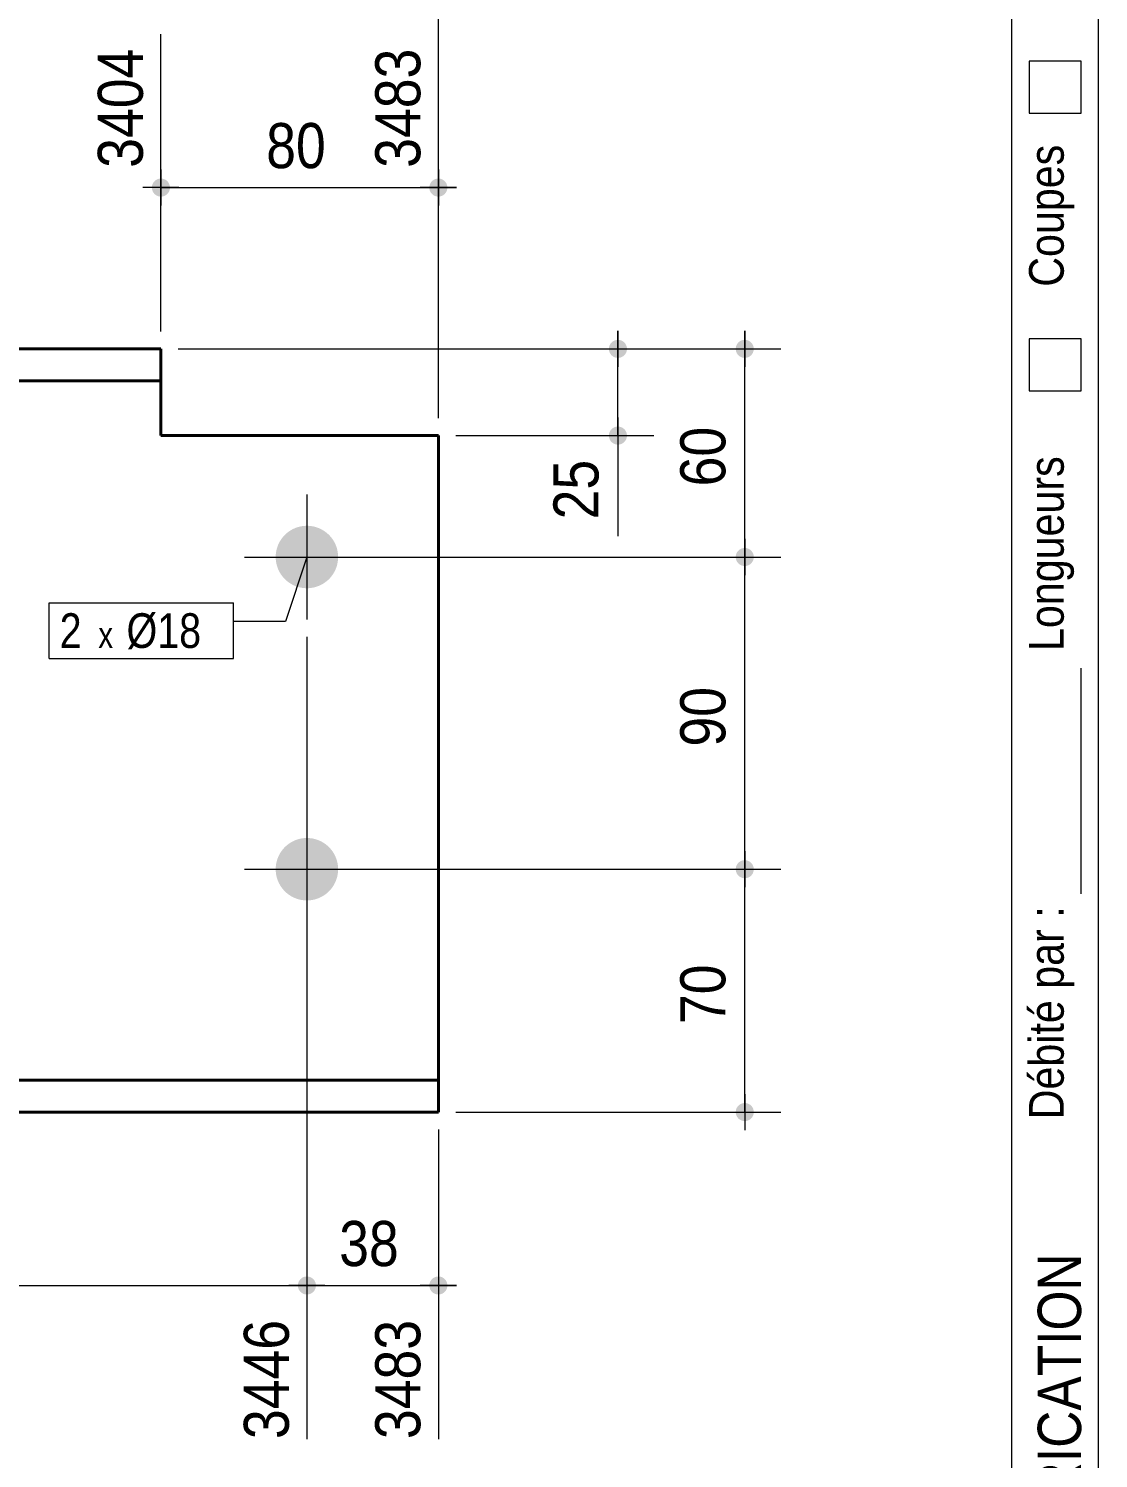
# Model space of a CAD drawing. Header units: millimetres. Extents: x 2 to 287, y 5 to 195.
# Drawn here: x 220.3 to 282, y 69.4 to 151.9 of the extents above; entities that cross this region are included whole.
import ezdxf

# ---------------------------------------------------------------- set-up
doc = ezdxf.new("R2010")
doc.units = ezdxf.units.MM
for name, color, linetype, lineweight in [('Autre type objet', 1, 'Continuous', 0), ('Boulon', 7, 'Continuous', 0), ('Cotation', 7, 'Continuous', 0), ('Désignation boulon', 3, 'Continuous', 0), ('Feuille dessin', 5, 'Continuous', 0), ('Piece', 2, 'Continuous', 0)]:
    doc.layers.add(name, color=color, linetype=linetype, lineweight=lineweight)
doc.styles.add('ARIAL', font='ARIAL.TTF')
doc.styles.add('COMIC_SANS_MS', font='COMIC.TTF')

# ---------------------------------------------------------------- blocks, each defined once
blk = doc.blocks.new('*A5')
at = {"layer": 'Boulon'}
for points in [[(234.555, 121.461), (234.556, 121.505), (234.559, 121.55), (234.563, 121.594), (234.567, 121.637), (234.573, 121.681), (234.58, 121.725), (234.589, 121.768), (234.598, 121.811), (234.608, 121.854), (234.619, 121.897), (234.631, 121.94), (234.645, 121.982), (234.659, 122.024), (234.675, 122.065), (234.691, 122.106), (234.708, 122.147), (234.727, 122.187), (234.746, 122.226), (234.767, 122.266), (234.788, 122.304), (234.81, 122.342), (234.833, 122.38), (234.857, 122.417), (234.882, 122.454), (234.908, 122.489), (234.935, 122.525), (234.963, 122.559), (234.991, 122.593), (235.02, 122.626), (235.05, 122.658), (235.081, 122.69), (235.113, 122.721), (235.145, 122.751), (235.178, 122.78), (235.212, 122.809), (235.247, 122.836), (235.282, 122.863), (235.318, 122.889), (235.354, 122.914), (235.391, 122.938), (235.429, 122.961), (235.467, 122.983), (235.505, 123.005), (235.545, 123.025), (235.584, 123.044), (235.625, 123.063), (235.665, 123.08), (235.706, 123.096), (235.748, 123.112), (235.789, 123.126), (235.831, 123.14), (235.874, 123.152), (235.917, 123.163), (235.96, 123.173), (236.003, 123.183), (236.046, 123.191), (236.09, 123.198), (236.134, 123.204), (236.178, 123.208), (236.222, 123.212), (236.266, 123.215), (236.31, 123.217), (236.354, 123.217), (236.398, 123.217), (236.442, 123.215), (236.486, 123.212), (236.53, 123.208), (236.574, 123.204), (236.618, 123.198), (236.662, 123.191), (236.705, 123.183), (236.748, 123.173), (236.791, 123.163), (236.834, 123.152), (236.876, 123.14), (236.919, 123.126), (236.96, 123.112), (237.002, 123.096), (237.043, 123.08), (237.083, 123.063), (237.124, 123.044), (237.163, 123.025), (237.202, 123.005), (237.241, 122.983), (237.279, 122.961), (237.317, 122.938), (237.354, 122.914), (237.39, 122.889), (237.426, 122.863), (237.461, 122.836), (237.496, 122.809), (237.53, 122.78), (237.563, 122.751), (237.595, 122.721), (237.627, 122.69), (237.658, 122.658), (237.688, 122.626), (237.717, 122.593), (237.745, 122.559), (237.773, 122.525), (237.8, 122.489), (237.826, 122.454), (237.851, 122.417), (237.875, 122.38), (237.898, 122.342), (237.92, 122.304), (237.941, 122.266), (237.962, 122.226), (237.981, 122.187), (238, 122.147), (238.017, 122.106), (238.033, 122.065), (238.049, 122.024), (238.063, 121.982), (238.076, 121.94), (238.089, 121.897), (238.1, 121.854), (238.11, 121.811), (238.119, 121.768), (238.127, 121.725), (238.134, 121.681), (238.14, 121.637), (238.145, 121.594), (238.149, 121.55), (238.152, 121.505), (238.153, 121.461), (238.154, 121.417), (238.153, 121.373), (238.152, 121.329), (238.149, 121.285), (238.145, 121.241), (238.14, 121.197), (238.134, 121.153), (238.127, 121.109), (238.119, 121.066), (238.11, 121.023), (238.1, 120.98), (238.089, 120.937), (238.076, 120.895), (238.063, 120.852), (238.049, 120.811), (238.033, 120.769), (238.017, 120.728), (238, 120.688), (237.981, 120.648), (237.962, 120.608), (237.941, 120.569), (237.92, 120.53), (237.898, 120.492), (237.875, 120.454), (237.851, 120.417), (237.826, 120.381), (237.8, 120.345), (237.773, 120.31), (237.745, 120.275), (237.717, 120.241), (237.688, 120.208), (237.658, 120.176), (237.627, 120.144), (237.595, 120.113), (237.563, 120.083), (237.53, 120.054), (237.496, 120.026), (237.461, 119.998), (237.426, 119.971), (237.39, 119.945), (237.354, 119.92), (237.317, 119.896), (237.279, 119.873), (237.241, 119.851), (237.202, 119.83), (237.163, 119.809), (237.124, 119.79), (237.083, 119.772), (237.043, 119.754), (237.002, 119.738), (236.96, 119.722), (236.919, 119.708), (236.876, 119.695), (236.834, 119.682), (236.791, 119.671), (236.748, 119.661), (236.705, 119.652), (236.662, 119.644), (236.618, 119.637), (236.574, 119.631), (236.53, 119.626), (236.486, 119.622), (236.442, 119.619), (236.398, 119.618), (236.354, 119.617), (236.31, 119.618), (236.266, 119.619), (236.222, 119.622), (236.178, 119.626), (236.134, 119.631), (236.09, 119.637), (236.046, 119.644), (236.003, 119.652), (235.96, 119.661), (235.917, 119.671), (235.874, 119.682), (235.831, 119.695), (235.789, 119.708), (235.748, 119.722), (235.706, 119.738), (235.665, 119.754), (235.625, 119.772), (235.584, 119.79), (235.545, 119.809), (235.505, 119.83), (235.467, 119.851), (235.429, 119.873), (235.391, 119.896), (235.354, 119.92), (235.318, 119.945), (235.282, 119.971), (235.247, 119.998), (235.212, 120.026), (235.178, 120.054), (235.145, 120.083), (235.113, 120.113), (235.081, 120.144), (235.05, 120.176), (235.02, 120.208), (234.991, 120.241), (234.963, 120.275), (234.935, 120.31), (234.908, 120.345), (234.882, 120.381), (234.857, 120.417), (234.833, 120.454), (234.81, 120.492), (234.788, 120.53), (234.767, 120.569), (234.746, 120.608), (234.727, 120.648), (234.708, 120.688), (234.691, 120.728), (234.675, 120.769), (234.659, 120.811), (234.645, 120.852), (234.631, 120.895), (234.619, 120.937), (234.608, 120.98), (234.598, 121.023), (234.589, 121.066), (234.58, 121.109), (234.573, 121.153), (234.567, 121.197), (234.563, 121.241), (234.559, 121.285), (234.556, 121.329), (234.555, 121.373), (234.554, 121.417)], [(234.555, 103.461), (234.556, 103.505), (234.559, 103.55), (234.563, 103.594), (234.567, 103.637), (234.573, 103.681), (234.58, 103.725), (234.589, 103.768), (234.598, 103.811), (234.608, 103.854), (234.619, 103.897), (234.631, 103.94), (234.645, 103.982), (234.659, 104.024), (234.675, 104.065), (234.691, 104.106), (234.708, 104.147), (234.727, 104.187), (234.746, 104.226), (234.767, 104.266), (234.788, 104.304), (234.81, 104.342), (234.833, 104.38), (234.857, 104.417), (234.882, 104.454), (234.908, 104.489), (234.935, 104.525), (234.963, 104.559), (234.991, 104.593), (235.02, 104.626), (235.05, 104.658), (235.081, 104.69), (235.113, 104.721), (235.145, 104.751), (235.178, 104.78), (235.212, 104.809), (235.247, 104.836), (235.282, 104.863), (235.318, 104.889), (235.354, 104.914), (235.391, 104.938), (235.429, 104.961), (235.467, 104.983), (235.505, 105.005), (235.545, 105.025), (235.584, 105.044), (235.625, 105.063), (235.665, 105.08), (235.706, 105.096), (235.748, 105.112), (235.789, 105.126), (235.831, 105.14), (235.874, 105.152), (235.917, 105.163), (235.96, 105.173), (236.003, 105.183), (236.046, 105.191), (236.09, 105.198), (236.134, 105.204), (236.178, 105.208), (236.222, 105.212), (236.266, 105.215), (236.31, 105.217), (236.354, 105.217), (236.398, 105.217), (236.442, 105.215), (236.486, 105.212), (236.53, 105.208), (236.574, 105.204), (236.618, 105.198), (236.662, 105.191), (236.705, 105.183), (236.748, 105.173), (236.791, 105.163), (236.834, 105.152), (236.876, 105.14), (236.919, 105.126), (236.96, 105.112), (237.002, 105.096), (237.043, 105.08), (237.083, 105.063), (237.124, 105.044), (237.163, 105.025), (237.202, 105.005), (237.241, 104.983), (237.279, 104.961), (237.317, 104.938), (237.354, 104.914), (237.39, 104.889), (237.426, 104.863), (237.461, 104.836), (237.496, 104.809), (237.53, 104.78), (237.563, 104.751), (237.595, 104.721), (237.627, 104.69), (237.658, 104.658), (237.688, 104.626), (237.717, 104.593), (237.745, 104.559), (237.773, 104.525), (237.8, 104.489), (237.826, 104.454), (237.851, 104.417), (237.875, 104.38), (237.898, 104.342), (237.92, 104.304), (237.941, 104.266), (237.962, 104.226), (237.981, 104.187), (238, 104.147), (238.017, 104.106), (238.033, 104.065), (238.049, 104.024), (238.063, 103.982), (238.076, 103.94), (238.089, 103.897), (238.1, 103.854), (238.11, 103.811), (238.119, 103.768), (238.127, 103.725), (238.134, 103.681), (238.14, 103.637), (238.145, 103.594), (238.149, 103.55), (238.152, 103.505), (238.153, 103.461), (238.154, 103.417), (238.153, 103.373), (238.152, 103.329), (238.149, 103.285), (238.145, 103.241), (238.14, 103.197), (238.134, 103.153), (238.127, 103.109), (238.119, 103.066), (238.11, 103.023), (238.1, 102.98), (238.089, 102.937), (238.076, 102.895), (238.063, 102.852), (238.049, 102.811), (238.033, 102.769), (238.017, 102.728), (238, 102.688), (237.981, 102.648), (237.962, 102.608), (237.941, 102.569), (237.92, 102.53), (237.898, 102.492), (237.875, 102.454), (237.851, 102.417), (237.826, 102.381), (237.8, 102.345), (237.773, 102.31), (237.745, 102.275), (237.717, 102.241), (237.688, 102.208), (237.658, 102.176), (237.627, 102.144), (237.595, 102.113), (237.563, 102.083), (237.53, 102.054), (237.496, 102.026), (237.461, 101.998), (237.426, 101.971), (237.39, 101.945), (237.354, 101.92), (237.317, 101.896), (237.279, 101.873), (237.241, 101.851), (237.202, 101.83), (237.163, 101.809), (237.124, 101.79), (237.083, 101.772), (237.043, 101.754), (237.002, 101.738), (236.96, 101.722), (236.919, 101.708), (236.876, 101.695), (236.834, 101.682), (236.791, 101.671), (236.748, 101.661), (236.705, 101.652), (236.662, 101.644), (236.618, 101.637), (236.574, 101.631), (236.53, 101.626), (236.486, 101.622), (236.442, 101.619), (236.398, 101.618), (236.354, 101.617), (236.31, 101.618), (236.266, 101.619), (236.222, 101.622), (236.178, 101.626), (236.134, 101.631), (236.09, 101.637), (236.046, 101.644), (236.003, 101.652), (235.96, 101.661), (235.917, 101.671), (235.874, 101.682), (235.831, 101.695), (235.789, 101.708), (235.748, 101.722), (235.706, 101.738), (235.665, 101.754), (235.625, 101.772), (235.584, 101.79), (235.545, 101.809), (235.505, 101.83), (235.467, 101.851), (235.429, 101.873), (235.391, 101.896), (235.354, 101.92), (235.318, 101.945), (235.282, 101.971), (235.247, 101.998), (235.212, 102.026), (235.178, 102.054), (235.145, 102.083), (235.113, 102.113), (235.081, 102.144), (235.05, 102.176), (235.02, 102.208), (234.991, 102.241), (234.963, 102.275), (234.935, 102.31), (234.908, 102.345), (234.882, 102.381), (234.857, 102.417), (234.833, 102.454), (234.81, 102.492), (234.788, 102.53), (234.767, 102.569), (234.746, 102.608), (234.727, 102.648), (234.708, 102.688), (234.691, 102.728), (234.675, 102.769), (234.659, 102.811), (234.645, 102.852), (234.631, 102.895), (234.619, 102.937), (234.608, 102.98), (234.598, 103.023), (234.589, 103.066), (234.58, 103.109), (234.573, 103.153), (234.567, 103.197), (234.563, 103.241), (234.559, 103.285), (234.556, 103.329), (234.555, 103.373), (234.554, 103.417)]]:
    blk.add_hatch(color=256, dxfattribs=at).paths.add_polyline_path(points, flags=17)
at = {"layer": 'Boulon', "linetype": 'Continuous', "lineweight": 0}
for p, q in [((236.354, 125.017), (236.354, 117.817)), ((232.754, 121.417), (239.954, 121.417)), ((236.354, 107.017), (236.354, 99.817)), ((232.754, 103.417), (239.954, 103.417))]:
    blk.add_line(p, q, dxfattribs=at)
blk = doc.blocks.new('*A6')
at = {"layer": 'Piece', "color": 2, "linetype": 'Continuous', "lineweight": 40}
for p, q in [((227.934811, 133.417109), (187.934811, 133.417109)), ((227.934811, 133.417109), (227.934811, 128.417109)), ((227.934811, 131.577109), (187.934811, 131.577109)), ((227.934811, 128.417109), (243.934811, 128.417109)), ((243.934811, 89.417109), (243.934811, 128.417109)), ((243.934811, 91.257109), (187.934811, 91.257109)), ((187.934811, 89.417109), (243.934811, 89.417109))]:
    blk.add_line(p, q, dxfattribs=at)
blk = doc.blocks.new('*A7')
at = {"layer": 'Feuille dessin', "linetype": 'Continuous', "lineweight": 0}
blk.add_line((282, 5), (282, 195), dxfattribs=at)
blk = doc.blocks.new('*A9')
at = {"layer": 'Autre type objet', "linetype": 'Continuous', "lineweight": 0}
for p, q in [((277, 42), (277, 195)), ((282, 42), (282, 195)), ((278, 150), (278, 147)), ((281, 150), (278, 150)), ((281, 147), (281, 150)), ((278, 147), (281, 147)), ((278, 134), (278, 131)), ((281, 134), (278, 134)), ((281, 131), (281, 134)), ((278, 131), (281, 131)), ((281, 102), (281, 115))]:
    blk.add_line(p, q, dxfattribs=at)
at = {"layer": 'Autre type objet', "style": 'ARIAL', "width": 0.85}
for s, height, p in [('Coupes', 2, (280, 137)), ('Longueurs', 2, (280, 116)), ('Débité par :', 2, (280, 89)), ('CONTROLE FABRICATION', 2.5, (281, 44))]:
    blk.add_text(s, height=height, rotation=90, dxfattribs=at).set_placement(p)
blk = doc.blocks.new('*A14')
at = {"layer": 'Cotation'}
blk.add_hatch(color=256, dxfattribs=at).paths.add_polyline_path([(236.328, 78.898), (236.303, 78.9), (236.278, 78.903), (236.253, 78.907), (236.228, 78.913), (236.203, 78.92), (236.179, 78.928), (236.155, 78.937), (236.132, 78.947), (236.109, 78.959), (236.087, 78.971), (236.065, 78.985), (236.044, 78.999), (236.024, 79.015), (236.005, 79.032), (235.986, 79.049), (235.969, 79.068), (235.952, 79.087), (235.936, 79.107), (235.922, 79.128), (235.908, 79.15), (235.895, 79.172), (235.884, 79.195), (235.874, 79.218), (235.864, 79.242), (235.856, 79.266), (235.85, 79.291), (235.844, 79.316), (235.84, 79.341), (235.836, 79.366), (235.835, 79.392), (235.834, 79.417), (235.835, 79.443), (235.836, 79.468), (235.84, 79.493), (235.844, 79.519), (235.85, 79.543), (235.856, 79.568), (235.864, 79.592), (235.874, 79.616), (235.884, 79.639), (235.895, 79.662), (235.908, 79.684), (235.922, 79.706), (235.936, 79.727), (235.952, 79.747), (235.969, 79.766), (235.986, 79.785), (236.005, 79.802), (236.024, 79.819), (236.044, 79.835), (236.065, 79.849), (236.087, 79.863), (236.109, 79.876), (236.132, 79.887), (236.155, 79.898), (236.179, 79.907), (236.203, 79.915), (236.228, 79.922), (236.253, 79.927), (236.278, 79.931), (236.303, 79.935), (236.328, 79.936), (236.354, 79.937), (236.379, 79.936), (236.405, 79.935), (236.43, 79.931), (236.455, 79.927), (236.48, 79.922), (236.505, 79.915), (236.529, 79.907), (236.553, 79.898), (236.576, 79.887), (236.599, 79.876), (236.621, 79.863), (236.643, 79.849), (236.664, 79.835), (236.684, 79.819), (236.703, 79.802), (236.722, 79.785), (236.739, 79.766), (236.756, 79.747), (236.772, 79.727), (236.786, 79.706), (236.8, 79.684), (236.813, 79.662), (236.824, 79.639), (236.834, 79.616), (236.844, 79.592), (236.852, 79.568), (236.858, 79.543), (236.864, 79.519), (236.868, 79.493), (236.871, 79.468), (236.873, 79.443), (236.874, 79.417), (236.873, 79.392), (236.871, 79.366), (236.868, 79.341), (236.864, 79.316), (236.858, 79.291), (236.852, 79.266), (236.844, 79.242), (236.834, 79.218), (236.824, 79.195), (236.813, 79.172), (236.8, 79.15), (236.786, 79.128), (236.772, 79.107), (236.756, 79.087), (236.739, 79.068), (236.722, 79.049), (236.703, 79.032), (236.684, 79.015), (236.664, 78.999), (236.643, 78.985), (236.621, 78.971), (236.599, 78.959), (236.576, 78.947), (236.553, 78.937), (236.529, 78.928), (236.505, 78.92), (236.48, 78.913), (236.455, 78.907), (236.43, 78.903), (236.405, 78.9), (236.379, 78.898), (236.354, 78.897)], flags=17)
at = {"layer": 'Cotation', "linetype": 'Continuous', "lineweight": 0}
for p, q in [((236.354, 116.817), (236.354, 70.563)), ((236.354, 80.457), (236.354, 78.377)), ((39.68, 79.417), (236.354, 79.417)), ((237.394, 79.417), (235.314, 79.417)), ((236.354, 79.417), (237.394, 79.417))]:
    blk.add_line(p, q, dxfattribs=at)
at = {"layer": 'Cotation'}
blk.add_point((236.354, 79.417), dxfattribs=at)
at = {"layer": 'Cotation', "style": 'ARIAL', "width": 0.85}
blk.add_text('3446', height=2.6, rotation=90.00021, dxfattribs=at).set_placement((235.314, 70.563))
blk = doc.blocks.new('*A15')
at = {"layer": 'Cotation'}
for points in [[(236.328, 78.898), (236.303, 78.9), (236.278, 78.903), (236.253, 78.907), (236.228, 78.913), (236.203, 78.92), (236.179, 78.928), (236.155, 78.937), (236.132, 78.947), (236.109, 78.959), (236.087, 78.971), (236.065, 78.985), (236.044, 78.999), (236.024, 79.015), (236.005, 79.032), (235.986, 79.049), (235.969, 79.068), (235.952, 79.087), (235.936, 79.107), (235.922, 79.128), (235.908, 79.15), (235.895, 79.172), (235.884, 79.195), (235.874, 79.218), (235.864, 79.242), (235.856, 79.266), (235.85, 79.291), (235.844, 79.316), (235.84, 79.341), (235.836, 79.366), (235.835, 79.392), (235.834, 79.417), (235.835, 79.443), (235.836, 79.468), (235.84, 79.493), (235.844, 79.519), (235.85, 79.543), (235.856, 79.568), (235.864, 79.592), (235.874, 79.616), (235.884, 79.639), (235.895, 79.662), (235.908, 79.684), (235.922, 79.706), (235.936, 79.727), (235.952, 79.747), (235.969, 79.766), (235.986, 79.785), (236.005, 79.802), (236.024, 79.819), (236.044, 79.835), (236.065, 79.849), (236.087, 79.863), (236.109, 79.876), (236.132, 79.887), (236.155, 79.898), (236.179, 79.907), (236.203, 79.915), (236.228, 79.922), (236.253, 79.927), (236.278, 79.931), (236.303, 79.935), (236.328, 79.936), (236.354, 79.937), (236.379, 79.936), (236.405, 79.935), (236.43, 79.931), (236.455, 79.927), (236.48, 79.922), (236.505, 79.915), (236.529, 79.907), (236.553, 79.898), (236.576, 79.887), (236.599, 79.876), (236.621, 79.863), (236.643, 79.849), (236.664, 79.835), (236.684, 79.819), (236.703, 79.802), (236.722, 79.785), (236.739, 79.766), (236.756, 79.747), (236.772, 79.727), (236.786, 79.706), (236.8, 79.684), (236.813, 79.662), (236.824, 79.639), (236.834, 79.616), (236.844, 79.592), (236.852, 79.568), (236.858, 79.543), (236.864, 79.519), (236.868, 79.493), (236.871, 79.468), (236.873, 79.443), (236.874, 79.417), (236.873, 79.392), (236.871, 79.366), (236.868, 79.341), (236.864, 79.316), (236.858, 79.291), (236.852, 79.266), (236.844, 79.242), (236.834, 79.218), (236.824, 79.195), (236.813, 79.172), (236.8, 79.15), (236.786, 79.128), (236.772, 79.107), (236.756, 79.087), (236.739, 79.068), (236.722, 79.049), (236.703, 79.032), (236.684, 79.015), (236.664, 78.999), (236.643, 78.985), (236.621, 78.971), (236.599, 78.959), (236.576, 78.947), (236.553, 78.937), (236.529, 78.928), (236.505, 78.92), (236.48, 78.913), (236.455, 78.907), (236.43, 78.903), (236.405, 78.9), (236.379, 78.898), (236.354, 78.897)], [(243.909, 78.898), (243.884, 78.9), (243.859, 78.903), (243.833, 78.907), (243.808, 78.913), (243.784, 78.92), (243.76, 78.928), (243.736, 78.937), (243.712, 78.947), (243.69, 78.959), (243.667, 78.971), (243.646, 78.985), (243.625, 78.999), (243.605, 79.015), (243.586, 79.032), (243.567, 79.049), (243.55, 79.068), (243.533, 79.087), (243.517, 79.107), (243.502, 79.128), (243.489, 79.15), (243.476, 79.172), (243.465, 79.195), (243.454, 79.218), (243.445, 79.242), (243.437, 79.266), (243.43, 79.291), (243.425, 79.316), (243.42, 79.341), (243.417, 79.366), (243.415, 79.392), (243.415, 79.417), (243.415, 79.443), (243.417, 79.468), (243.42, 79.493), (243.425, 79.519), (243.43, 79.543), (243.437, 79.568), (243.445, 79.592), (243.454, 79.616), (243.465, 79.639), (243.476, 79.662), (243.489, 79.684), (243.502, 79.706), (243.517, 79.727), (243.533, 79.747), (243.55, 79.766), (243.567, 79.785), (243.586, 79.802), (243.605, 79.819), (243.625, 79.835), (243.646, 79.849), (243.667, 79.863), (243.69, 79.876), (243.712, 79.887), (243.736, 79.898), (243.76, 79.907), (243.784, 79.915), (243.808, 79.922), (243.833, 79.927), (243.859, 79.931), (243.884, 79.935), (243.909, 79.936), (243.935, 79.937), (243.96, 79.936), (243.986, 79.935), (244.011, 79.931), (244.036, 79.927), (244.061, 79.922), (244.086, 79.915), (244.11, 79.907), (244.134, 79.898), (244.157, 79.887), (244.18, 79.876), (244.202, 79.863), (244.224, 79.849), (244.245, 79.835), (244.265, 79.819), (244.284, 79.802), (244.303, 79.785), (244.32, 79.766), (244.337, 79.747), (244.352, 79.727), (244.367, 79.706), (244.381, 79.684), (244.393, 79.662), (244.405, 79.639), (244.415, 79.616), (244.424, 79.592), (244.432, 79.568), (244.439, 79.543), (244.445, 79.519), (244.449, 79.493), (244.452, 79.468), (244.454, 79.443), (244.455, 79.417), (244.454, 79.392), (244.452, 79.366), (244.449, 79.341), (244.445, 79.316), (244.439, 79.291), (244.432, 79.266), (244.424, 79.242), (244.415, 79.218), (244.405, 79.195), (244.393, 79.172), (244.381, 79.15), (244.367, 79.128), (244.352, 79.107), (244.337, 79.087), (244.32, 79.068), (244.303, 79.049), (244.284, 79.032), (244.265, 79.015), (244.245, 78.999), (244.224, 78.985), (244.202, 78.971), (244.18, 78.959), (244.157, 78.947), (244.134, 78.937), (244.11, 78.928), (244.086, 78.92), (244.061, 78.913), (244.036, 78.907), (244.011, 78.903), (243.986, 78.9), (243.96, 78.898), (243.935, 78.897)]]:
    blk.add_hatch(color=256, dxfattribs=at).paths.add_polyline_path(points, flags=17)
at = {"layer": 'Cotation', "linetype": 'Continuous', "lineweight": 0}
for p, q in [((236.354, 116.817), (236.354, 70.563)), ((243.935, 88.417), (243.935, 70.563)), ((236.354, 80.457), (236.354, 78.377)), ((243.935, 80.457), (243.935, 78.377)), ((237.394, 79.417), (235.314, 79.417)), ((236.354, 79.417), (235.314, 79.417)), ((236.354, 79.417), (243.935, 79.417)), ((244.975, 79.417), (242.895, 79.417)), ((243.935, 79.417), (244.975, 79.417))]:
    blk.add_line(p, q, dxfattribs=at)
at = {"layer": 'Cotation'}
for p in [(236.354, 79.417), (243.935, 79.417)]:
    blk.add_point(p, dxfattribs=at)
at = {"layer": 'Cotation', "style": 'ARIAL', "width": 0.85}
blk.add_text('38', height=2.6, dxfattribs=at).set_placement((238.216, 80.537))
blk.add_text('3483', height=2.6, rotation=90.00021, dxfattribs=at).set_placement((242.895, 70.563))
blk = doc.blocks.new('*A18')
at = {"layer": 'Cotation', "linetype": 'Continuous', "lineweight": 0}
blk.add_line((243.935, 129.417), (243.935, 165.653), dxfattribs=at)
blk = doc.blocks.new('*A19')
at = {"layer": 'Cotation'}
for points in [[(254.265, 132.898), (254.239, 132.9), (254.214, 132.903), (254.189, 132.907), (254.164, 132.913), (254.139, 132.92), (254.115, 132.928), (254.091, 132.937), (254.068, 132.947), (254.045, 132.959), (254.023, 132.971), (254.001, 132.985), (253.981, 132.999), (253.96, 133.015), (253.941, 133.032), (253.923, 133.049), (253.905, 133.068), (253.888, 133.087), (253.873, 133.107), (253.858, 133.128), (253.844, 133.15), (253.832, 133.172), (253.82, 133.195), (253.81, 133.218), (253.801, 133.242), (253.793, 133.266), (253.786, 133.291), (253.78, 133.316), (253.776, 133.341), (253.773, 133.366), (253.771, 133.392), (253.77, 133.417), (253.771, 133.443), (253.773, 133.468), (253.776, 133.493), (253.78, 133.519), (253.786, 133.543), (253.793, 133.568), (253.801, 133.592), (253.81, 133.616), (253.82, 133.639), (253.832, 133.662), (253.844, 133.684), (253.858, 133.706), (253.873, 133.727), (253.888, 133.747), (253.905, 133.766), (253.923, 133.785), (253.941, 133.802), (253.96, 133.819), (253.981, 133.835), (254.001, 133.849), (254.023, 133.863), (254.045, 133.876), (254.068, 133.887), (254.091, 133.898), (254.115, 133.907), (254.139, 133.915), (254.164, 133.922), (254.189, 133.927), (254.214, 133.931), (254.239, 133.935), (254.265, 133.936), (254.29, 133.937), (254.316, 133.936), (254.341, 133.935), (254.367, 133.931), (254.392, 133.927), (254.417, 133.922), (254.441, 133.915), (254.466, 133.907), (254.489, 133.898), (254.513, 133.887), (254.535, 133.876), (254.558, 133.863), (254.579, 133.849), (254.6, 133.835), (254.62, 133.819), (254.64, 133.802), (254.658, 133.785), (254.676, 133.766), (254.692, 133.747), (254.708, 133.727), (254.723, 133.706), (254.736, 133.684), (254.749, 133.662), (254.76, 133.639), (254.771, 133.616), (254.78, 133.592), (254.788, 133.568), (254.795, 133.543), (254.8, 133.519), (254.805, 133.493), (254.808, 133.468), (254.81, 133.443), (254.81, 133.417), (254.81, 133.392), (254.808, 133.366), (254.805, 133.341), (254.8, 133.316), (254.795, 133.291), (254.788, 133.266), (254.78, 133.242), (254.771, 133.218), (254.76, 133.195), (254.749, 133.172), (254.736, 133.15), (254.723, 133.128), (254.708, 133.107), (254.692, 133.087), (254.676, 133.068), (254.658, 133.049), (254.64, 133.032), (254.62, 133.015), (254.6, 132.999), (254.579, 132.985), (254.558, 132.971), (254.535, 132.959), (254.513, 132.947), (254.489, 132.937), (254.466, 132.928), (254.441, 132.92), (254.417, 132.913), (254.392, 132.907), (254.367, 132.903), (254.341, 132.9), (254.316, 132.898), (254.29, 132.897)], [(254.265, 127.898), (254.239, 127.9), (254.214, 127.903), (254.189, 127.907), (254.164, 127.913), (254.139, 127.92), (254.115, 127.928), (254.091, 127.937), (254.068, 127.947), (254.045, 127.959), (254.023, 127.971), (254.001, 127.985), (253.981, 127.999), (253.96, 128.015), (253.941, 128.032), (253.923, 128.049), (253.905, 128.068), (253.888, 128.087), (253.873, 128.107), (253.858, 128.128), (253.844, 128.15), (253.832, 128.172), (253.82, 128.195), (253.81, 128.218), (253.801, 128.242), (253.793, 128.266), (253.786, 128.291), (253.78, 128.316), (253.776, 128.341), (253.773, 128.366), (253.771, 128.392), (253.77, 128.417), (253.771, 128.443), (253.773, 128.468), (253.776, 128.493), (253.78, 128.519), (253.786, 128.543), (253.793, 128.568), (253.801, 128.592), (253.81, 128.616), (253.82, 128.639), (253.832, 128.662), (253.844, 128.684), (253.858, 128.706), (253.873, 128.727), (253.888, 128.747), (253.905, 128.766), (253.923, 128.785), (253.941, 128.802), (253.96, 128.819), (253.981, 128.835), (254.001, 128.849), (254.023, 128.863), (254.045, 128.876), (254.068, 128.887), (254.091, 128.898), (254.115, 128.907), (254.139, 128.915), (254.164, 128.922), (254.189, 128.927), (254.214, 128.931), (254.239, 128.935), (254.265, 128.936), (254.29, 128.937), (254.316, 128.936), (254.341, 128.935), (254.367, 128.931), (254.392, 128.927), (254.417, 128.922), (254.441, 128.915), (254.466, 128.907), (254.489, 128.898), (254.513, 128.887), (254.535, 128.876), (254.558, 128.863), (254.579, 128.849), (254.6, 128.835), (254.62, 128.819), (254.64, 128.802), (254.658, 128.785), (254.676, 128.766), (254.692, 128.747), (254.708, 128.727), (254.723, 128.706), (254.736, 128.684), (254.749, 128.662), (254.76, 128.639), (254.771, 128.616), (254.78, 128.592), (254.788, 128.568), (254.795, 128.543), (254.8, 128.519), (254.805, 128.493), (254.808, 128.468), (254.81, 128.443), (254.81, 128.417), (254.81, 128.392), (254.808, 128.366), (254.805, 128.341), (254.8, 128.316), (254.795, 128.291), (254.788, 128.266), (254.78, 128.242), (254.771, 128.218), (254.76, 128.195), (254.749, 128.172), (254.736, 128.15), (254.723, 128.128), (254.708, 128.107), (254.692, 128.087), (254.676, 128.068), (254.658, 128.049), (254.64, 128.032), (254.62, 128.015), (254.6, 127.999), (254.579, 127.985), (254.558, 127.971), (254.535, 127.959), (254.513, 127.947), (254.489, 127.937), (254.466, 127.928), (254.441, 127.92), (254.417, 127.913), (254.392, 127.907), (254.367, 127.903), (254.341, 127.9), (254.316, 127.898), (254.29, 127.897)]]:
    blk.add_hatch(color=256, dxfattribs=at).paths.add_polyline_path(points, flags=17)
at = {"layer": 'Cotation', "linetype": 'Continuous', "lineweight": 0}
for p, q in [((254.29, 134.457), (254.29, 132.377)), ((254.29, 133.417), (254.29, 134.457)), ((228.935, 133.417), (256.37, 133.417)), ((253.25, 133.417), (255.33, 133.417)), ((254.29, 128.417), (254.29, 133.417)), ((254.29, 129.457), (254.29, 127.377)), ((244.935, 128.417), (256.37, 128.417)), ((253.25, 128.417), (255.33, 128.417)), ((254.29, 128.417), (254.29, 122.61)), ((254.29, 128.417), (254.29, 122.61))]:
    blk.add_line(p, q, dxfattribs=at)
at = {"layer": 'Cotation'}
for p in [(254.29, 133.417), (254.29, 128.417)]:
    blk.add_point(p, dxfattribs=at)
at = {"layer": 'Cotation', "style": 'ARIAL', "width": 0.85}
blk.add_text('25', height=2.6, rotation=90.00021, dxfattribs=at).set_placement((253.17, 123.585))
blk = doc.blocks.new('*A23')
at = {"layer": 'Cotation'}
for points in [[(261.58, 102.898), (261.554, 102.9), (261.529, 102.903), (261.504, 102.907), (261.479, 102.913), (261.454, 102.92), (261.43, 102.928), (261.406, 102.937), (261.383, 102.947), (261.36, 102.959), (261.338, 102.971), (261.316, 102.985), (261.295, 102.999), (261.275, 103.015), (261.256, 103.032), (261.237, 103.049), (261.22, 103.068), (261.203, 103.087), (261.187, 103.107), (261.173, 103.128), (261.159, 103.15), (261.146, 103.172), (261.135, 103.195), (261.125, 103.218), (261.115, 103.242), (261.107, 103.266), (261.101, 103.291), (261.095, 103.316), (261.091, 103.341), (261.088, 103.366), (261.086, 103.392), (261.085, 103.417), (261.086, 103.443), (261.088, 103.468), (261.091, 103.493), (261.095, 103.519), (261.101, 103.543), (261.107, 103.568), (261.115, 103.592), (261.125, 103.616), (261.135, 103.639), (261.146, 103.662), (261.159, 103.684), (261.173, 103.706), (261.187, 103.727), (261.203, 103.747), (261.22, 103.766), (261.237, 103.785), (261.256, 103.802), (261.275, 103.819), (261.295, 103.835), (261.316, 103.849), (261.338, 103.863), (261.36, 103.876), (261.383, 103.887), (261.406, 103.898), (261.43, 103.907), (261.454, 103.915), (261.479, 103.922), (261.504, 103.927), (261.529, 103.931), (261.554, 103.935), (261.58, 103.936), (261.605, 103.937), (261.631, 103.936), (261.656, 103.935), (261.681, 103.931), (261.706, 103.927), (261.731, 103.922), (261.756, 103.915), (261.78, 103.907), (261.804, 103.898), (261.827, 103.887), (261.85, 103.876), (261.872, 103.863), (261.894, 103.849), (261.915, 103.835), (261.935, 103.819), (261.954, 103.802), (261.973, 103.785), (261.99, 103.766), (262.007, 103.747), (262.023, 103.727), (262.037, 103.706), (262.051, 103.684), (262.064, 103.662), (262.075, 103.639), (262.085, 103.616), (262.095, 103.592), (262.103, 103.568), (262.109, 103.543), (262.115, 103.519), (262.119, 103.493), (262.123, 103.468), (262.124, 103.443), (262.125, 103.417), (262.124, 103.392), (262.123, 103.366), (262.119, 103.341), (262.115, 103.316), (262.109, 103.291), (262.103, 103.266), (262.095, 103.242), (262.085, 103.218), (262.075, 103.195), (262.064, 103.172), (262.051, 103.15), (262.037, 103.128), (262.023, 103.107), (262.007, 103.087), (261.99, 103.068), (261.973, 103.049), (261.954, 103.032), (261.935, 103.015), (261.915, 102.999), (261.894, 102.985), (261.872, 102.971), (261.85, 102.959), (261.827, 102.947), (261.804, 102.937), (261.78, 102.928), (261.756, 102.92), (261.731, 102.913), (261.706, 102.907), (261.681, 102.903), (261.656, 102.9), (261.631, 102.898), (261.605, 102.897)], [(261.58, 88.898), (261.554, 88.9), (261.529, 88.903), (261.504, 88.907), (261.479, 88.913), (261.454, 88.92), (261.43, 88.928), (261.406, 88.937), (261.383, 88.947), (261.36, 88.959), (261.338, 88.971), (261.316, 88.985), (261.295, 88.999), (261.275, 89.015), (261.256, 89.032), (261.237, 89.049), (261.22, 89.068), (261.203, 89.087), (261.187, 89.107), (261.173, 89.128), (261.159, 89.15), (261.146, 89.172), (261.135, 89.195), (261.125, 89.218), (261.115, 89.242), (261.107, 89.266), (261.101, 89.291), (261.095, 89.316), (261.091, 89.341), (261.088, 89.366), (261.086, 89.392), (261.085, 89.417), (261.086, 89.443), (261.088, 89.468), (261.091, 89.493), (261.095, 89.519), (261.101, 89.543), (261.107, 89.568), (261.115, 89.592), (261.125, 89.616), (261.135, 89.639), (261.146, 89.662), (261.159, 89.684), (261.173, 89.706), (261.187, 89.727), (261.203, 89.747), (261.22, 89.766), (261.237, 89.785), (261.256, 89.802), (261.275, 89.819), (261.295, 89.835), (261.316, 89.849), (261.338, 89.863), (261.36, 89.876), (261.383, 89.887), (261.406, 89.898), (261.43, 89.907), (261.454, 89.915), (261.479, 89.922), (261.504, 89.927), (261.529, 89.931), (261.554, 89.935), (261.58, 89.936), (261.605, 89.937), (261.631, 89.936), (261.656, 89.935), (261.681, 89.931), (261.706, 89.927), (261.731, 89.922), (261.756, 89.915), (261.78, 89.907), (261.804, 89.898), (261.827, 89.887), (261.85, 89.876), (261.872, 89.863), (261.894, 89.849), (261.915, 89.835), (261.935, 89.819), (261.954, 89.802), (261.973, 89.785), (261.99, 89.766), (262.007, 89.747), (262.023, 89.727), (262.037, 89.706), (262.051, 89.684), (262.064, 89.662), (262.075, 89.639), (262.085, 89.616), (262.095, 89.592), (262.103, 89.568), (262.109, 89.543), (262.115, 89.519), (262.119, 89.493), (262.123, 89.468), (262.124, 89.443), (262.125, 89.417), (262.124, 89.392), (262.123, 89.366), (262.119, 89.341), (262.115, 89.316), (262.109, 89.291), (262.103, 89.266), (262.095, 89.242), (262.085, 89.218), (262.075, 89.195), (262.064, 89.172), (262.051, 89.15), (262.037, 89.128), (262.023, 89.107), (262.007, 89.087), (261.99, 89.068), (261.973, 89.049), (261.954, 89.032), (261.935, 89.015), (261.915, 88.999), (261.894, 88.985), (261.872, 88.971), (261.85, 88.959), (261.827, 88.947), (261.804, 88.937), (261.78, 88.928), (261.756, 88.92), (261.731, 88.913), (261.706, 88.907), (261.681, 88.903), (261.656, 88.9), (261.631, 88.898), (261.605, 88.897)]]:
    blk.add_hatch(color=256, dxfattribs=at).paths.add_polyline_path(points, flags=17)
at = {"layer": 'Cotation', "linetype": 'Continuous', "lineweight": 0}
for p, q in [((261.605, 104.457), (261.605, 102.377)), ((261.605, 103.417), (261.605, 104.457)), ((237.354, 103.417), (263.685, 103.417)), ((260.565, 103.417), (262.645, 103.417)), ((261.605, 89.417), (261.605, 103.417)), ((261.605, 90.457), (261.605, 88.377)), ((244.935, 89.417), (263.685, 89.417)), ((260.565, 89.417), (262.645, 89.417)), ((261.605, 89.417), (261.605, 88.377))]:
    blk.add_line(p, q, dxfattribs=at)
at = {"layer": 'Cotation'}
for p in [(261.605, 103.417), (261.605, 89.417)]:
    blk.add_point(p, dxfattribs=at)
at = {"layer": 'Cotation', "style": 'ARIAL', "width": 0.85}
blk.add_text('70', height=2.6, rotation=90.00021, dxfattribs=at).set_placement((260.485, 94.489))
blk = doc.blocks.new('*A24')
at = {"layer": 'Cotation'}
for points in [[(261.58, 120.898), (261.554, 120.9), (261.529, 120.903), (261.504, 120.907), (261.479, 120.913), (261.454, 120.92), (261.43, 120.928), (261.406, 120.937), (261.383, 120.947), (261.36, 120.959), (261.338, 120.971), (261.316, 120.985), (261.295, 120.999), (261.275, 121.015), (261.256, 121.032), (261.237, 121.049), (261.22, 121.068), (261.203, 121.087), (261.187, 121.107), (261.173, 121.128), (261.159, 121.15), (261.146, 121.172), (261.135, 121.195), (261.125, 121.218), (261.115, 121.242), (261.107, 121.266), (261.101, 121.291), (261.095, 121.316), (261.091, 121.341), (261.088, 121.366), (261.086, 121.392), (261.085, 121.417), (261.086, 121.443), (261.088, 121.468), (261.091, 121.493), (261.095, 121.519), (261.101, 121.543), (261.107, 121.568), (261.115, 121.592), (261.125, 121.616), (261.135, 121.639), (261.146, 121.662), (261.159, 121.684), (261.173, 121.706), (261.187, 121.727), (261.203, 121.747), (261.22, 121.766), (261.237, 121.785), (261.256, 121.802), (261.275, 121.819), (261.295, 121.835), (261.316, 121.849), (261.338, 121.863), (261.36, 121.876), (261.383, 121.887), (261.406, 121.898), (261.43, 121.907), (261.454, 121.915), (261.479, 121.922), (261.504, 121.927), (261.529, 121.931), (261.554, 121.935), (261.58, 121.936), (261.605, 121.937), (261.631, 121.936), (261.656, 121.935), (261.681, 121.931), (261.706, 121.927), (261.731, 121.922), (261.756, 121.915), (261.78, 121.907), (261.804, 121.898), (261.827, 121.887), (261.85, 121.876), (261.872, 121.863), (261.894, 121.849), (261.915, 121.835), (261.935, 121.819), (261.954, 121.802), (261.973, 121.785), (261.99, 121.766), (262.007, 121.747), (262.023, 121.727), (262.037, 121.706), (262.051, 121.684), (262.064, 121.662), (262.075, 121.639), (262.085, 121.616), (262.095, 121.592), (262.103, 121.568), (262.109, 121.543), (262.115, 121.519), (262.119, 121.493), (262.123, 121.468), (262.124, 121.443), (262.125, 121.417), (262.124, 121.392), (262.123, 121.366), (262.119, 121.341), (262.115, 121.316), (262.109, 121.291), (262.103, 121.266), (262.095, 121.242), (262.085, 121.218), (262.075, 121.195), (262.064, 121.172), (262.051, 121.15), (262.037, 121.128), (262.023, 121.107), (262.007, 121.087), (261.99, 121.068), (261.973, 121.049), (261.954, 121.032), (261.935, 121.015), (261.915, 120.999), (261.894, 120.985), (261.872, 120.971), (261.85, 120.959), (261.827, 120.947), (261.804, 120.937), (261.78, 120.928), (261.756, 120.92), (261.731, 120.913), (261.706, 120.907), (261.681, 120.903), (261.656, 120.9), (261.631, 120.898), (261.605, 120.897)], [(261.58, 102.898), (261.554, 102.9), (261.529, 102.903), (261.504, 102.907), (261.479, 102.913), (261.454, 102.92), (261.43, 102.928), (261.406, 102.937), (261.383, 102.947), (261.36, 102.959), (261.338, 102.971), (261.316, 102.985), (261.295, 102.999), (261.275, 103.015), (261.256, 103.032), (261.237, 103.049), (261.22, 103.068), (261.203, 103.087), (261.187, 103.107), (261.173, 103.128), (261.159, 103.15), (261.146, 103.172), (261.135, 103.195), (261.125, 103.218), (261.115, 103.242), (261.107, 103.266), (261.101, 103.291), (261.095, 103.316), (261.091, 103.341), (261.088, 103.366), (261.086, 103.392), (261.085, 103.417), (261.086, 103.443), (261.088, 103.468), (261.091, 103.493), (261.095, 103.519), (261.101, 103.543), (261.107, 103.568), (261.115, 103.592), (261.125, 103.616), (261.135, 103.639), (261.146, 103.662), (261.159, 103.684), (261.173, 103.706), (261.187, 103.727), (261.203, 103.747), (261.22, 103.766), (261.237, 103.785), (261.256, 103.802), (261.275, 103.819), (261.295, 103.835), (261.316, 103.849), (261.338, 103.863), (261.36, 103.876), (261.383, 103.887), (261.406, 103.898), (261.43, 103.907), (261.454, 103.915), (261.479, 103.922), (261.504, 103.927), (261.529, 103.931), (261.554, 103.935), (261.58, 103.936), (261.605, 103.937), (261.631, 103.936), (261.656, 103.935), (261.681, 103.931), (261.706, 103.927), (261.731, 103.922), (261.756, 103.915), (261.78, 103.907), (261.804, 103.898), (261.827, 103.887), (261.85, 103.876), (261.872, 103.863), (261.894, 103.849), (261.915, 103.835), (261.935, 103.819), (261.954, 103.802), (261.973, 103.785), (261.99, 103.766), (262.007, 103.747), (262.023, 103.727), (262.037, 103.706), (262.051, 103.684), (262.064, 103.662), (262.075, 103.639), (262.085, 103.616), (262.095, 103.592), (262.103, 103.568), (262.109, 103.543), (262.115, 103.519), (262.119, 103.493), (262.123, 103.468), (262.124, 103.443), (262.125, 103.417), (262.124, 103.392), (262.123, 103.366), (262.119, 103.341), (262.115, 103.316), (262.109, 103.291), (262.103, 103.266), (262.095, 103.242), (262.085, 103.218), (262.075, 103.195), (262.064, 103.172), (262.051, 103.15), (262.037, 103.128), (262.023, 103.107), (262.007, 103.087), (261.99, 103.068), (261.973, 103.049), (261.954, 103.032), (261.935, 103.015), (261.915, 102.999), (261.894, 102.985), (261.872, 102.971), (261.85, 102.959), (261.827, 102.947), (261.804, 102.937), (261.78, 102.928), (261.756, 102.92), (261.731, 102.913), (261.706, 102.907), (261.681, 102.903), (261.656, 102.9), (261.631, 102.898), (261.605, 102.897)]]:
    blk.add_hatch(color=256, dxfattribs=at).paths.add_polyline_path(points, flags=17)
at = {"layer": 'Cotation', "linetype": 'Continuous', "lineweight": 0}
for p, q in [((261.605, 122.457), (261.605, 120.377)), ((261.605, 121.417), (261.605, 122.457)), ((237.354, 121.417), (263.685, 121.417)), ((260.565, 121.417), (262.645, 121.417)), ((261.605, 103.417), (261.605, 121.417)), ((261.605, 104.457), (261.605, 102.377)), ((237.354, 103.417), (263.685, 103.417)), ((260.565, 103.417), (262.645, 103.417)), ((261.605, 103.417), (261.605, 102.377))]:
    blk.add_line(p, q, dxfattribs=at)
at = {"layer": 'Cotation'}
for p in [(261.605, 121.417), (261.605, 103.417)]:
    blk.add_point(p, dxfattribs=at)
at = {"layer": 'Cotation', "style": 'ARIAL', "width": 0.85}
blk.add_text('90', height=2.6, rotation=90.00021, dxfattribs=at).set_placement((260.485, 110.489))
blk = doc.blocks.new('*A25')
at = {"layer": 'Cotation'}
for points in [[(261.58, 132.898), (261.554, 132.9), (261.529, 132.903), (261.504, 132.907), (261.479, 132.913), (261.454, 132.92), (261.43, 132.928), (261.406, 132.937), (261.383, 132.947), (261.36, 132.959), (261.338, 132.971), (261.316, 132.985), (261.295, 132.999), (261.275, 133.015), (261.256, 133.032), (261.237, 133.049), (261.22, 133.068), (261.203, 133.087), (261.187, 133.107), (261.173, 133.128), (261.159, 133.15), (261.146, 133.172), (261.135, 133.195), (261.125, 133.218), (261.115, 133.242), (261.107, 133.266), (261.101, 133.291), (261.095, 133.316), (261.091, 133.341), (261.088, 133.366), (261.086, 133.392), (261.085, 133.417), (261.086, 133.443), (261.088, 133.468), (261.091, 133.493), (261.095, 133.519), (261.101, 133.543), (261.107, 133.568), (261.115, 133.592), (261.125, 133.616), (261.135, 133.639), (261.146, 133.662), (261.159, 133.684), (261.173, 133.706), (261.187, 133.727), (261.203, 133.747), (261.22, 133.766), (261.237, 133.785), (261.256, 133.802), (261.275, 133.819), (261.295, 133.835), (261.316, 133.849), (261.338, 133.863), (261.36, 133.876), (261.383, 133.887), (261.406, 133.898), (261.43, 133.907), (261.454, 133.915), (261.479, 133.922), (261.504, 133.927), (261.529, 133.931), (261.554, 133.935), (261.58, 133.936), (261.605, 133.937), (261.631, 133.936), (261.656, 133.935), (261.681, 133.931), (261.706, 133.927), (261.731, 133.922), (261.756, 133.915), (261.78, 133.907), (261.804, 133.898), (261.827, 133.887), (261.85, 133.876), (261.872, 133.863), (261.894, 133.849), (261.915, 133.835), (261.935, 133.819), (261.954, 133.802), (261.973, 133.785), (261.99, 133.766), (262.007, 133.747), (262.023, 133.727), (262.037, 133.706), (262.051, 133.684), (262.064, 133.662), (262.075, 133.639), (262.085, 133.616), (262.095, 133.592), (262.103, 133.568), (262.109, 133.543), (262.115, 133.519), (262.119, 133.493), (262.123, 133.468), (262.124, 133.443), (262.125, 133.417), (262.124, 133.392), (262.123, 133.366), (262.119, 133.341), (262.115, 133.316), (262.109, 133.291), (262.103, 133.266), (262.095, 133.242), (262.085, 133.218), (262.075, 133.195), (262.064, 133.172), (262.051, 133.15), (262.037, 133.128), (262.023, 133.107), (262.007, 133.087), (261.99, 133.068), (261.973, 133.049), (261.954, 133.032), (261.935, 133.015), (261.915, 132.999), (261.894, 132.985), (261.872, 132.971), (261.85, 132.959), (261.827, 132.947), (261.804, 132.937), (261.78, 132.928), (261.756, 132.92), (261.731, 132.913), (261.706, 132.907), (261.681, 132.903), (261.656, 132.9), (261.631, 132.898), (261.605, 132.897)], [(261.58, 120.898), (261.554, 120.9), (261.529, 120.903), (261.504, 120.907), (261.479, 120.913), (261.454, 120.92), (261.43, 120.928), (261.406, 120.937), (261.383, 120.947), (261.36, 120.959), (261.338, 120.971), (261.316, 120.985), (261.295, 120.999), (261.275, 121.015), (261.256, 121.032), (261.237, 121.049), (261.22, 121.068), (261.203, 121.087), (261.187, 121.107), (261.173, 121.128), (261.159, 121.15), (261.146, 121.172), (261.135, 121.195), (261.125, 121.218), (261.115, 121.242), (261.107, 121.266), (261.101, 121.291), (261.095, 121.316), (261.091, 121.341), (261.088, 121.366), (261.086, 121.392), (261.085, 121.417), (261.086, 121.443), (261.088, 121.468), (261.091, 121.493), (261.095, 121.519), (261.101, 121.543), (261.107, 121.568), (261.115, 121.592), (261.125, 121.616), (261.135, 121.639), (261.146, 121.662), (261.159, 121.684), (261.173, 121.706), (261.187, 121.727), (261.203, 121.747), (261.22, 121.766), (261.237, 121.785), (261.256, 121.802), (261.275, 121.819), (261.295, 121.835), (261.316, 121.849), (261.338, 121.863), (261.36, 121.876), (261.383, 121.887), (261.406, 121.898), (261.43, 121.907), (261.454, 121.915), (261.479, 121.922), (261.504, 121.927), (261.529, 121.931), (261.554, 121.935), (261.58, 121.936), (261.605, 121.937), (261.631, 121.936), (261.656, 121.935), (261.681, 121.931), (261.706, 121.927), (261.731, 121.922), (261.756, 121.915), (261.78, 121.907), (261.804, 121.898), (261.827, 121.887), (261.85, 121.876), (261.872, 121.863), (261.894, 121.849), (261.915, 121.835), (261.935, 121.819), (261.954, 121.802), (261.973, 121.785), (261.99, 121.766), (262.007, 121.747), (262.023, 121.727), (262.037, 121.706), (262.051, 121.684), (262.064, 121.662), (262.075, 121.639), (262.085, 121.616), (262.095, 121.592), (262.103, 121.568), (262.109, 121.543), (262.115, 121.519), (262.119, 121.493), (262.123, 121.468), (262.124, 121.443), (262.125, 121.417), (262.124, 121.392), (262.123, 121.366), (262.119, 121.341), (262.115, 121.316), (262.109, 121.291), (262.103, 121.266), (262.095, 121.242), (262.085, 121.218), (262.075, 121.195), (262.064, 121.172), (262.051, 121.15), (262.037, 121.128), (262.023, 121.107), (262.007, 121.087), (261.99, 121.068), (261.973, 121.049), (261.954, 121.032), (261.935, 121.015), (261.915, 120.999), (261.894, 120.985), (261.872, 120.971), (261.85, 120.959), (261.827, 120.947), (261.804, 120.937), (261.78, 120.928), (261.756, 120.92), (261.731, 120.913), (261.706, 120.907), (261.681, 120.903), (261.656, 120.9), (261.631, 120.898), (261.605, 120.897)]]:
    blk.add_hatch(color=256, dxfattribs=at).paths.add_polyline_path(points, flags=17)
at = {"layer": 'Cotation', "linetype": 'Continuous', "lineweight": 0}
for p, q in [((261.605, 134.457), (261.605, 132.377)), ((261.605, 133.417), (261.605, 134.457)), ((228.935, 133.417), (263.685, 133.417)), ((260.565, 133.417), (262.645, 133.417)), ((261.605, 121.417), (261.605, 133.417)), ((261.605, 122.457), (261.605, 120.377)), ((237.354, 121.417), (263.685, 121.417)), ((260.565, 121.417), (262.645, 121.417)), ((261.605, 121.417), (261.605, 120.377))]:
    blk.add_line(p, q, dxfattribs=at)
at = {"layer": 'Cotation'}
for p in [(261.605, 133.417), (261.605, 121.417)]:
    blk.add_point(p, dxfattribs=at)
at = {"layer": 'Cotation', "style": 'ARIAL', "width": 0.85}
blk.add_text('60', height=2.6, rotation=90.00021, dxfattribs=at).set_placement((260.485, 125.489))
blk = doc.blocks.new('*A29')
at = {"layer": 'Cotation'}
for points in [[(227.909, 142.197), (227.884, 142.199), (227.859, 142.202), (227.833, 142.206), (227.808, 142.212), (227.784, 142.218), (227.76, 142.226), (227.736, 142.236), (227.712, 142.246), (227.69, 142.257), (227.667, 142.27), (227.646, 142.284), (227.625, 142.298), (227.605, 142.314), (227.586, 142.331), (227.567, 142.348), (227.55, 142.367), (227.533, 142.386), (227.517, 142.406), (227.502, 142.427), (227.489, 142.449), (227.476, 142.471), (227.465, 142.494), (227.454, 142.517), (227.445, 142.541), (227.437, 142.565), (227.43, 142.59), (227.425, 142.615), (227.42, 142.64), (227.417, 142.665), (227.415, 142.69), (227.415, 142.716), (227.415, 142.742), (227.417, 142.767), (227.42, 142.792), (227.425, 142.817), (227.43, 142.842), (227.437, 142.867), (227.445, 142.891), (227.454, 142.915), (227.465, 142.938), (227.476, 142.961), (227.489, 142.983), (227.502, 143.005), (227.517, 143.026), (227.533, 143.046), (227.55, 143.065), (227.567, 143.084), (227.586, 143.101), (227.605, 143.118), (227.625, 143.134), (227.646, 143.148), (227.667, 143.162), (227.69, 143.175), (227.712, 143.186), (227.736, 143.196), (227.76, 143.206), (227.784, 143.214), (227.808, 143.22), (227.833, 143.226), (227.859, 143.23), (227.884, 143.233), (227.909, 143.235), (227.935, 143.236), (227.96, 143.235), (227.986, 143.233), (228.011, 143.23), (228.036, 143.226), (228.061, 143.22), (228.086, 143.214), (228.11, 143.206), (228.134, 143.196), (228.157, 143.186), (228.18, 143.175), (228.202, 143.162), (228.224, 143.148), (228.245, 143.134), (228.265, 143.118), (228.284, 143.101), (228.303, 143.084), (228.32, 143.065), (228.337, 143.046), (228.352, 143.026), (228.367, 143.005), (228.381, 142.983), (228.393, 142.961), (228.405, 142.938), (228.415, 142.915), (228.424, 142.891), (228.432, 142.867), (228.439, 142.842), (228.445, 142.817), (228.449, 142.792), (228.452, 142.767), (228.454, 142.742), (228.455, 142.716), (228.454, 142.69), (228.452, 142.665), (228.449, 142.64), (228.445, 142.615), (228.439, 142.59), (228.432, 142.565), (228.424, 142.541), (228.415, 142.517), (228.405, 142.494), (228.393, 142.471), (228.381, 142.449), (228.367, 142.427), (228.352, 142.406), (228.337, 142.386), (228.32, 142.367), (228.303, 142.348), (228.284, 142.331), (228.265, 142.314), (228.245, 142.298), (228.224, 142.284), (228.202, 142.27), (228.18, 142.257), (228.157, 142.246), (228.134, 142.236), (228.11, 142.226), (228.086, 142.218), (228.061, 142.212), (228.036, 142.206), (228.011, 142.202), (227.986, 142.199), (227.96, 142.197), (227.935, 142.196)], [(243.909, 142.197), (243.884, 142.199), (243.859, 142.202), (243.833, 142.206), (243.808, 142.212), (243.784, 142.218), (243.76, 142.226), (243.736, 142.236), (243.712, 142.246), (243.69, 142.257), (243.667, 142.27), (243.646, 142.284), (243.625, 142.298), (243.605, 142.314), (243.586, 142.331), (243.567, 142.348), (243.55, 142.367), (243.533, 142.386), (243.517, 142.406), (243.502, 142.427), (243.489, 142.449), (243.476, 142.471), (243.465, 142.494), (243.454, 142.517), (243.445, 142.541), (243.437, 142.565), (243.43, 142.59), (243.425, 142.615), (243.42, 142.64), (243.417, 142.665), (243.415, 142.69), (243.415, 142.716), (243.415, 142.742), (243.417, 142.767), (243.42, 142.792), (243.425, 142.817), (243.43, 142.842), (243.437, 142.867), (243.445, 142.891), (243.454, 142.915), (243.465, 142.938), (243.476, 142.961), (243.489, 142.983), (243.502, 143.005), (243.517, 143.026), (243.533, 143.046), (243.55, 143.065), (243.567, 143.084), (243.586, 143.101), (243.605, 143.118), (243.625, 143.134), (243.646, 143.148), (243.667, 143.162), (243.69, 143.175), (243.712, 143.186), (243.736, 143.196), (243.76, 143.206), (243.784, 143.214), (243.808, 143.22), (243.833, 143.226), (243.859, 143.23), (243.884, 143.233), (243.909, 143.235), (243.935, 143.236), (243.96, 143.235), (243.986, 143.233), (244.011, 143.23), (244.036, 143.226), (244.061, 143.22), (244.086, 143.214), (244.11, 143.206), (244.134, 143.196), (244.157, 143.186), (244.18, 143.175), (244.202, 143.162), (244.224, 143.148), (244.245, 143.134), (244.265, 143.118), (244.284, 143.101), (244.303, 143.084), (244.32, 143.065), (244.337, 143.046), (244.352, 143.026), (244.367, 143.005), (244.381, 142.983), (244.393, 142.961), (244.405, 142.938), (244.415, 142.915), (244.424, 142.891), (244.432, 142.867), (244.439, 142.842), (244.445, 142.817), (244.449, 142.792), (244.452, 142.767), (244.454, 142.742), (244.455, 142.716), (244.454, 142.69), (244.452, 142.665), (244.449, 142.64), (244.445, 142.615), (244.439, 142.59), (244.432, 142.565), (244.424, 142.541), (244.415, 142.517), (244.405, 142.494), (244.393, 142.471), (244.381, 142.449), (244.367, 142.427), (244.352, 142.406), (244.337, 142.386), (244.32, 142.367), (244.303, 142.348), (244.284, 142.331), (244.265, 142.314), (244.245, 142.298), (244.224, 142.284), (244.202, 142.27), (244.18, 142.257), (244.157, 142.246), (244.134, 142.236), (244.11, 142.226), (244.086, 142.218), (244.061, 142.212), (244.036, 142.206), (244.011, 142.202), (243.986, 142.199), (243.96, 142.197), (243.935, 142.196)]]:
    blk.add_hatch(color=256, dxfattribs=at).paths.add_polyline_path(points, flags=17)
at = {"layer": 'Cotation', "linetype": 'Continuous', "lineweight": 0}
for p, q in [((227.935, 134.417), (227.935, 151.57)), ((243.935, 129.417), (243.935, 151.57)), ((227.935, 143.756), (227.935, 141.676)), ((243.935, 143.756), (243.935, 141.676)), ((228.975, 142.716), (226.895, 142.716)), ((227.935, 142.716), (226.895, 142.716)), ((227.935, 142.716), (243.935, 142.716)), ((244.975, 142.716), (242.895, 142.716)), ((243.935, 142.716), (244.975, 142.716))]:
    blk.add_line(p, q, dxfattribs=at)
at = {"layer": 'Cotation'}
for p in [(227.935, 142.716), (243.935, 142.716)]:
    blk.add_point(p, dxfattribs=at)
at = {"layer": 'Cotation', "style": 'ARIAL', "width": 0.85}
for s, p in [('3404', (226.895, 143.856)), ('3483', (242.895, 143.856))]:
    blk.add_text(s, height=2.6, rotation=90.00021, dxfattribs=at).set_placement(p)
blk.add_text('80', height=2.6, dxfattribs=at).set_placement((234.006, 143.836))
blk = doc.blocks.new('*A33')
at = {"layer": 'Désignation boulon', "linetype": 'Continuous', "lineweight": 0}
for p, q in [((236.353962, 121.417109), (235.111362, 117.707843)), ((221.495737, 118.774509), (232.111362, 118.774509)), ((221.495737, 115.574509), (221.495737, 118.774509)), ((232.111362, 115.574509), (232.111362, 118.774509)), ((235.111362, 117.707843), (232.111362, 117.707843)), ((221.495737, 115.574509), (232.111362, 115.574509))]:
    blk.add_line(p, q, dxfattribs=at)
at = {"layer": 'Désignation boulon', "style": 'COMIC_SANS_MS', "width": 0.85}
for s, height, p in [('2', 2, (222.095737, 116.174509)), ('Ø18', 2, (225.954331, 116.174509)), ('x', 1.5, (224.323667, 116.174509))]:
    blk.add_text(s, height=height, dxfattribs=at).set_placement(p)

msp = doc.modelspace()

# ---------------------------------------------------------------- block references
at = {"lineweight": 0}
for name in ['*A7', '*A9', '*A18', '*A29', '*A19', '*A25', '*A6', '*A5', '*A24', '*A33', '*A14', '*A15', '*A23']:
    msp.add_blockref(name, (0, 0), dxfattribs=at)

doc.saveas('drawing.dxf')
